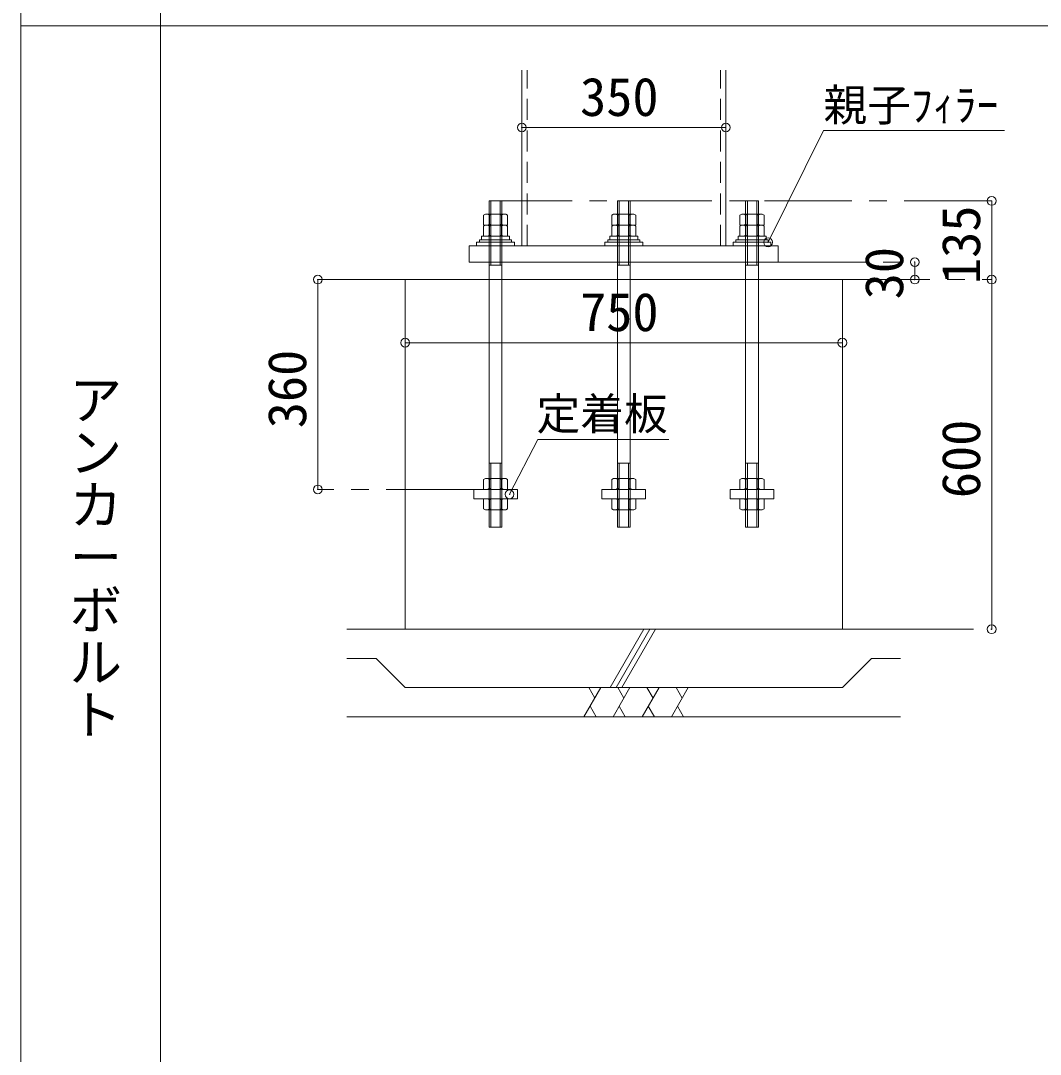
# Model space of a CAD drawing. Units: millimetres, scale not verified. Extents: x -24459 to 24278, y -16646 to 17081.
# Drawn here: x -24278 to -22528, y -6931 to -5157 of the extents above; entities that cross this region are included whole.
import ezdxf
from ezdxf.enums import TextEntityAlignment as Align

# ---------------------------------------------------------------- set-up
doc = ezdxf.new("R2010")
doc.units = ezdxf.units.MM
doc.header["$LTSCALE"] = 30
doc.header["$PDMODE"] = 32
doc.header["$PDSIZE"] = 15
doc.linetypes.add('CHAIN1', pattern=[8, 5, -1, 1, -1])
doc.linetypes.add('DASHED1', pattern=[1.8, 1.2, -0.6])
for name, color, linetype, lineweight in [('0-0_0-0', 7, 'Continuous', 18), ('0-1_補助線', 7, 'Continuous', 18), ('0-3_通り芯', 7, 'Continuous', 18), ('0-4_ＲＣ部材', 7, 'Continuous', 18), ('0-5_Ｓ部材', 7, 'Continuous', 18), ('F-0_F-0', 7, 'Continuous', 18)]:
    doc.layers.add(name, color=color, linetype=linetype, lineweight=lineweight)
doc.layers.add('7-0_7-0', color=7, linetype='Continuous')
doc.styles.add('@ＭＳ ゴシック', font='')
doc.styles.add('ＭＳ ゴシック', font='')
doc.styles.get('@ＭＳ ゴシック').set_extended_font_data('@MS Gothic')
doc.styles.get('ＭＳ ゴシック').set_extended_font_data('MS Gothic')

msp = doc.modelspace()

# ---------------------------------------------------------------- linework, layer by layer
at = {"layer": '0-0_0-0'}
for p, q in [((-23417.8, -5340.5), (-23067.8, -5340.5)), ((-22611.6, -5601.53), (-22611.6, -5466.53)), ((-22743.58, -5601.53), (-22743.58, -5571.53)), ((-23767.8, -5961.53), (-23767.8, -5601.53)), ((-22611.6, -6201.53), (-22611.6, -5601.53)), ((-23617.8, -5709.74), (-22867.8, -5709.74))]:
    msp.add_line(p, q, dxfattribs=at)
at = {"layer": '0-0_0-0', "color": 4}
for p, q in [((-22995.3, -5537.53), (-22900.22, -5345.89)), ((-22900.22, -5345.89), (-22589.73, -5345.89))]:
    msp.add_line(p, q, dxfattribs=at)
at = {"layer": '0-0_0-0', "linetype": 'CHAIN1'}
for p, q in [((-22611.6, -5466.53), (-23451.8, -5466.53)), ((-22977.8, -5571.53), (-22743.58, -5571.53)), ((-23617.8, -5601.53), (-23767.8, -5601.53)), ((-22867.8, -5601.53), (-22611.6, -5601.53)), ((-23500.3, -5961.53), (-23767.8, -5961.53)), ((-22792.8, -6201.53), (-22611.6, -6201.53))]:
    msp.add_line(p, q, dxfattribs=at)
at = {"layer": '0-0_0-0', "color": 4}
msp.add_lwpolyline([(-23438.75, -5969.95), (-23390.42, -5875.87), (-23165.53, -5875.87)], dxfattribs=at)
at = {"layer": '0-0_0-0'}
for p in [(-23417.8, -5340.5), (-23067.8, -5340.5), (-22611.6, -5466.53), (-22995.3, -5537.53), (-22743.58, -5571.53), (-23767.8, -5601.53), (-22743.58, -5601.53), (-22611.6, -5601.53), (-23617.8, -5709.74), (-22867.8, -5709.74), (-23767.8, -5961.53), (-23438.75, -5969.95), (-22611.6, -6201.53)]:
    msp.add_point(p, dxfattribs=at)
at = {"layer": '0-1_補助線'}
for p, q in [((-23473.8, -5466.53), (-23451.8, -5466.53)), ((-23473.8, -6026.53), (-23473.8, -5466.53)), ((-23470.8, -5576.53), (-23470.8, -5466.53)), ((-23454.8, -5576.53), (-23454.8, -5466.53)), ((-23451.8, -6026.53), (-23451.8, -5466.53)), ((-23253.8, -6026.53), (-23253.8, -5466.53)), ((-23253.8, -5466.53), (-23231.8, -5466.53)), ((-23250.8, -5576.53), (-23250.8, -5466.53)), ((-23234.8, -5576.53), (-23234.8, -5466.53)), ((-23231.8, -6026.53), (-23231.8, -5466.53)), ((-23033.8, -5466.53), (-23011.8, -5466.53)), ((-23030.8, -5576.53), (-23030.8, -5466.53)), ((-23014.8, -5576.53), (-23014.8, -5466.53)), ((-23011.8, -6026.53), (-23011.8, -5466.53)), ((-23480.25, -5489.03), (-23483.58, -5490.95)), ((-23480.25, -5489.03), (-23445.35, -5489.03)), ((-23476.53, -5489.03), (-23473.19, -5490.95)), ((-23469.86, -5489.03), (-23473.19, -5490.95)), ((-23473.19, -5490.95), (-23473.19, -5506.1)), ((-23455.74, -5489.03), (-23452.41, -5490.95)), ((-23449.07, -5489.03), (-23452.41, -5490.95)), ((-23452.41, -5490.95), (-23452.41, -5506.1)), ((-23445.35, -5489.03), (-23442.02, -5490.95)), ((-23442.02, -5490.95), (-23442.02, -5508.03)), ((-23260.25, -5489.03), (-23263.58, -5490.95)), ((-23260.25, -5489.03), (-23225.35, -5489.03)), ((-23256.53, -5489.03), (-23253.19, -5490.95)), ((-23249.86, -5489.03), (-23253.19, -5490.95)), ((-23253.19, -5490.95), (-23253.19, -5506.1)), ((-23235.74, -5489.03), (-23232.41, -5490.95)), ((-23229.07, -5489.03), (-23232.41, -5490.95)), ((-23232.41, -5490.95), (-23232.41, -5506.1)), ((-23225.35, -5489.03), (-23222.02, -5490.95)), ((-23222.02, -5490.95), (-23222.02, -5508.03)), ((-23040.25, -5489.03), (-23043.58, -5490.95)), ((-23040.25, -5489.03), (-23005.35, -5489.03)), ((-23036.53, -5489.03), (-23033.19, -5490.95)), ((-23029.86, -5489.03), (-23033.19, -5490.95)), ((-23033.19, -5490.95), (-23033.19, -5506.1)), ((-23015.74, -5489.03), (-23012.41, -5490.95)), ((-23009.07, -5489.03), (-23012.41, -5490.95)), ((-23012.41, -5490.95), (-23012.41, -5506.1)), ((-23005.35, -5489.03), (-23002.02, -5490.95)), ((-23002.02, -5490.95), (-23002.02, -5508.03)), ((-23480.25, -5508.03), (-23483.58, -5509.95)), ((-23483.58, -5509.95), (-23483.58, -5527.03)), ((-23480.25, -5508.03), (-23445.35, -5508.03)), ((-23476.53, -5508.03), (-23473.19, -5506.1)), ((-23476.53, -5508.03), (-23473.19, -5509.95)), ((-23469.86, -5508.03), (-23473.19, -5506.1)), ((-23469.86, -5508.03), (-23473.19, -5509.95)), ((-23473.19, -5509.95), (-23473.19, -5525.1)), ((-23455.74, -5508.03), (-23452.41, -5506.1)), ((-23455.74, -5508.03), (-23452.41, -5509.95)), ((-23449.07, -5508.03), (-23452.41, -5506.1)), ((-23449.07, -5508.03), (-23452.41, -5509.95)), ((-23452.41, -5509.95), (-23452.41, -5525.1)), ((-23445.35, -5508.03), (-23442.02, -5509.95)), ((-23442.02, -5509.95), (-23442.02, -5527.03)), ((-23260.25, -5508.03), (-23263.58, -5509.95)), ((-23263.58, -5509.95), (-23263.58, -5527.03)), ((-23260.25, -5508.03), (-23225.35, -5508.03)), ((-23256.53, -5508.03), (-23253.19, -5506.1)), ((-23256.53, -5508.03), (-23253.19, -5509.95)), ((-23249.86, -5508.03), (-23253.19, -5506.1)), ((-23249.86, -5508.03), (-23253.19, -5509.95)), ((-23253.19, -5509.95), (-23253.19, -5525.1)), ((-23235.74, -5508.03), (-23232.41, -5506.1)), ((-23235.74, -5508.03), (-23232.41, -5509.95)), ((-23229.07, -5508.03), (-23232.41, -5506.1)), ((-23229.07, -5508.03), (-23232.41, -5509.95)), ((-23232.41, -5509.95), (-23232.41, -5525.1)), ((-23225.35, -5508.03), (-23222.02, -5509.95)), ((-23222.02, -5509.95), (-23222.02, -5527.03)), ((-23040.25, -5508.03), (-23043.58, -5509.95)), ((-23043.58, -5509.95), (-23043.58, -5527.03)), ((-23040.25, -5508.03), (-23005.35, -5508.03)), ((-23036.53, -5508.03), (-23033.19, -5506.1)), ((-23036.53, -5508.03), (-23033.19, -5509.95)), ((-23029.86, -5508.03), (-23033.19, -5506.1)), ((-23029.86, -5508.03), (-23033.19, -5509.95)), ((-23033.19, -5509.95), (-23033.19, -5525.1)), ((-23015.74, -5508.03), (-23012.41, -5506.1)), ((-23015.74, -5508.03), (-23012.41, -5509.95)), ((-23009.07, -5508.03), (-23012.41, -5506.1)), ((-23009.07, -5508.03), (-23012.41, -5509.95)), ((-23012.41, -5509.95), (-23012.41, -5525.1)), ((-23005.35, -5508.03), (-23002.02, -5509.95)), ((-23002.02, -5509.95), (-23002.02, -5527.03)), ((-23490.3, -5537.53), (-23490.3, -5533.03)), ((-23438.8, -5527.03), (-23486.8, -5527.03)), ((-23486.8, -5533.03), (-23486.8, -5527.03)), ((-23480.25, -5527.03), (-23445.35, -5527.03)), ((-23476.53, -5527.03), (-23473.19, -5525.1)), ((-23469.86, -5527.03), (-23473.19, -5525.1)), ((-23455.74, -5527.03), (-23452.41, -5525.1)), ((-23449.07, -5527.03), (-23452.41, -5525.1)), ((-23438.8, -5533.03), (-23438.8, -5527.03)), ((-23270.3, -5537.53), (-23270.3, -5533.03)), ((-23218.8, -5527.03), (-23266.8, -5527.03)), ((-23266.8, -5533.03), (-23266.8, -5527.03)), ((-23260.25, -5527.03), (-23225.35, -5527.03)), ((-23256.53, -5527.03), (-23253.19, -5525.1)), ((-23249.86, -5527.03), (-23253.19, -5525.1)), ((-23235.74, -5527.03), (-23232.41, -5525.1)), ((-23229.07, -5527.03), (-23232.41, -5525.1)), ((-23218.8, -5533.03), (-23218.8, -5527.03)), ((-23050.3, -5537.53), (-23050.3, -5533.03)), ((-22998.8, -5527.03), (-23046.8, -5527.03)), ((-23046.8, -5533.03), (-23046.8, -5527.03)), ((-23040.25, -5527.03), (-23005.35, -5527.03)), ((-23036.53, -5527.03), (-23033.19, -5525.1)), ((-23029.86, -5527.03), (-23033.19, -5525.1)), ((-23015.74, -5527.03), (-23012.41, -5525.1)), ((-23009.07, -5527.03), (-23012.41, -5525.1)), ((-22998.8, -5533.03), (-22998.8, -5527.03)), ((-23507.8, -5543.53), (-23507.8, -5571.53)), ((-22977.8, -5543.53), (-23507.8, -5543.53)), ((-23430.3, -5537.53), (-23430.3, -5543.53)), ((-23210.3, -5537.53), (-23210.3, -5543.53)), ((-22990.3, -5537.53), (-22990.3, -5543.53)), ((-22977.8, -5571.53), (-22977.8, -5543.53)), ((-23507.8, -5571.53), (-22977.8, -5571.53)), ((-23473.8, -5576.53), (-23451.8, -5576.53)), ((-23253.8, -5576.53), (-23231.8, -5576.53)), ((-23033.8, -5576.53), (-23011.8, -5576.53)), ((-23451.8, -5916.53), (-23473.8, -5916.53)), ((-23470.8, -6026.53), (-23470.8, -5916.53)), ((-23454.8, -6026.53), (-23454.8, -5916.53)), ((-23231.8, -5916.53), (-23253.8, -5916.53)), ((-23250.8, -6026.53), (-23250.8, -5916.53)), ((-23234.8, -6026.53), (-23234.8, -5916.53)), ((-23011.8, -5916.53), (-23033.8, -5916.53)), ((-23030.8, -6026.53), (-23030.8, -5916.53)), ((-23014.8, -6026.53), (-23014.8, -5916.53)), ((-23480.25, -5942.53), (-23483.58, -5944.45)), ((-23483.58, -5944.45), (-23483.58, -5961.53)), ((-23480.25, -5942.53), (-23445.35, -5942.53)), ((-23476.53, -5942.53), (-23473.19, -5944.45)), ((-23476.53, -5961.53), (-23473.19, -5959.6)), ((-23469.86, -5942.53), (-23473.19, -5944.45)), ((-23473.19, -5944.45), (-23473.19, -5959.6)), ((-23469.86, -5961.53), (-23473.19, -5959.6)), ((-23455.74, -5942.53), (-23452.41, -5944.45)), ((-23455.74, -5961.53), (-23452.41, -5959.6)), ((-23449.07, -5942.53), (-23452.41, -5944.45)), ((-23452.41, -5944.45), (-23452.41, -5959.6)), ((-23449.07, -5961.53), (-23452.41, -5959.6)), ((-23445.35, -5942.53), (-23442.02, -5944.45)), ((-23442.02, -5944.45), (-23442.02, -5961.53)), ((-23260.25, -5942.53), (-23263.58, -5944.45)), ((-23263.58, -5944.45), (-23263.58, -5961.53)), ((-23260.25, -5942.53), (-23225.35, -5942.53)), ((-23256.53, -5942.53), (-23253.19, -5944.45)), ((-23256.53, -5961.53), (-23253.19, -5959.6)), ((-23249.86, -5942.53), (-23253.19, -5944.45)), ((-23253.19, -5944.45), (-23253.19, -5959.6)), ((-23249.86, -5961.53), (-23253.19, -5959.6)), ((-23235.74, -5942.53), (-23232.41, -5944.45)), ((-23235.74, -5961.53), (-23232.41, -5959.6)), ((-23229.07, -5942.53), (-23232.41, -5944.45)), ((-23232.41, -5944.45), (-23232.41, -5959.6)), ((-23229.07, -5961.53), (-23232.41, -5959.6)), ((-23225.35, -5942.53), (-23222.02, -5944.45)), ((-23222.02, -5944.45), (-23222.02, -5961.53)), ((-23040.25, -5942.53), (-23043.58, -5944.45)), ((-23043.58, -5944.45), (-23043.58, -5961.53)), ((-23040.25, -5942.53), (-23005.35, -5942.53)), ((-23036.53, -5942.53), (-23033.19, -5944.45)), ((-23036.53, -5961.53), (-23033.19, -5959.6)), ((-23029.86, -5942.53), (-23033.19, -5944.45)), ((-23033.19, -5944.45), (-23033.19, -5959.6)), ((-23029.86, -5961.53), (-23033.19, -5959.6)), ((-23015.74, -5942.53), (-23012.41, -5944.45)), ((-23015.74, -5961.53), (-23012.41, -5959.6)), ((-23009.07, -5942.53), (-23012.41, -5944.45)), ((-23012.41, -5944.45), (-23012.41, -5959.6)), ((-23009.07, -5961.53), (-23012.41, -5959.6)), ((-23005.35, -5942.53), (-23002.02, -5944.45)), ((-23002.02, -5944.45), (-23002.02, -5961.53)), ((-23500.3, -5977.53), (-23425.3, -5977.53)), ((-23483.58, -5977.53), (-23483.58, -5994.6)), ((-23480.25, -5961.53), (-23445.35, -5961.53)), ((-23480.25, -5977.53), (-23445.35, -5977.53)), ((-23476.53, -5977.53), (-23473.19, -5979.45)), ((-23469.86, -5977.53), (-23473.19, -5979.45)), ((-23455.74, -5977.53), (-23452.41, -5979.45)), ((-23449.07, -5977.53), (-23452.41, -5979.45)), ((-23442.02, -5977.53), (-23442.02, -5994.6)), ((-23425.3, -5977.53), (-23425.3, -5961.53)), ((-23280.3, -5977.53), (-23205.3, -5977.53)), ((-23263.58, -5977.53), (-23263.58, -5994.6)), ((-23260.25, -5961.53), (-23225.35, -5961.53)), ((-23260.25, -5977.53), (-23225.35, -5977.53)), ((-23256.53, -5977.53), (-23253.19, -5979.45)), ((-23249.86, -5977.53), (-23253.19, -5979.45)), ((-23235.74, -5977.53), (-23232.41, -5979.45)), ((-23229.07, -5977.53), (-23232.41, -5979.45)), ((-23222.02, -5977.53), (-23222.02, -5994.6)), ((-23205.3, -5977.53), (-23205.3, -5961.53)), ((-23060.3, -5977.53), (-22985.3, -5977.53)), ((-23043.58, -5977.53), (-23043.58, -5994.6)), ((-23040.25, -5961.53), (-23005.35, -5961.53)), ((-23040.25, -5977.53), (-23005.35, -5977.53)), ((-23036.53, -5977.53), (-23033.19, -5979.45)), ((-23029.86, -5977.53), (-23033.19, -5979.45)), ((-23015.74, -5977.53), (-23012.41, -5979.45)), ((-23009.07, -5977.53), (-23012.41, -5979.45)), ((-23002.02, -5977.53), (-23002.02, -5994.6)), ((-22985.3, -5977.53), (-22985.3, -5961.53)), ((-23480.25, -5996.53), (-23483.58, -5994.6)), ((-23476.53, -5996.53), (-23473.19, -5994.6)), ((-23473.19, -5979.45), (-23473.19, -5994.6)), ((-23469.86, -5996.53), (-23473.19, -5994.6)), ((-23455.74, -5996.53), (-23452.41, -5994.6)), ((-23452.41, -5979.45), (-23452.41, -5994.6)), ((-23449.07, -5996.53), (-23452.41, -5994.6)), ((-23445.35, -5996.53), (-23442.02, -5994.6)), ((-23260.25, -5996.53), (-23263.58, -5994.6)), ((-23256.53, -5996.53), (-23253.19, -5994.6)), ((-23253.19, -5979.45), (-23253.19, -5994.6)), ((-23249.86, -5996.53), (-23253.19, -5994.6)), ((-23235.74, -5996.53), (-23232.41, -5994.6)), ((-23232.41, -5979.45), (-23232.41, -5994.6)), ((-23229.07, -5996.53), (-23232.41, -5994.6)), ((-23225.35, -5996.53), (-23222.02, -5994.6)), ((-23040.25, -5996.53), (-23043.58, -5994.6)), ((-23036.53, -5996.53), (-23033.19, -5994.6)), ((-23033.19, -5979.45), (-23033.19, -5994.6)), ((-23029.86, -5996.53), (-23033.19, -5994.6)), ((-23015.74, -5996.53), (-23012.41, -5994.6)), ((-23012.41, -5979.45), (-23012.41, -5994.6)), ((-23009.07, -5996.53), (-23012.41, -5994.6)), ((-23005.35, -5996.53), (-23002.02, -5994.6)), ((-23480.25, -5996.53), (-23445.35, -5996.53)), ((-23260.25, -5996.53), (-23225.35, -5996.53)), ((-23040.25, -5996.53), (-23005.35, -5996.53)), ((-23451.8, -6026.53), (-23473.8, -6026.53)), ((-23231.8, -6026.53), (-23253.8, -6026.53))]:
    msp.add_line(p, q, dxfattribs=at)
for points in [[(-23011.8, -6026.53), (-23033.8, -6026.53), (-23033.8, -5466.53)], [(-23483.58, -5490.95), (-23483.58, -5508.03), (-23442.02, -5508.03)], [(-23263.58, -5490.95), (-23263.58, -5508.03), (-23222.02, -5508.03)], [(-23043.58, -5490.95), (-23043.58, -5508.03), (-23002.02, -5508.03)], [(-23435.3, -5537.53), (-23435.3, -5533.03), (-23490.3, -5533.03)], [(-23215.3, -5537.53), (-23215.3, -5533.03), (-23270.3, -5533.03)], [(-22995.3, -5537.53), (-22995.3, -5533.03), (-23050.3, -5533.03)], [(-23430.3, -5537.53), (-23495.3, -5537.53), (-23495.3, -5543.53)], [(-23210.3, -5537.53), (-23275.3, -5537.53), (-23275.3, -5543.53)], [(-22990.3, -5537.53), (-23055.3, -5537.53), (-23055.3, -5543.53)], [(-23500.3, -5977.53), (-23500.3, -5961.53), (-23425.3, -5961.53)], [(-23280.3, -5977.53), (-23280.3, -5961.53), (-23205.3, -5961.53)], [(-23060.3, -5977.53), (-23060.3, -5961.53), (-22985.3, -5961.53)]]:
    msp.add_lwpolyline(points, dxfattribs=at)
at = {"layer": '0-3_通り芯'}
for p, q in [((-23417.8, -5543.53), (-23417.8, -5242.07)), ((-23067.8, -5543.53), (-23067.8, -5242.07))]:
    msp.add_line(p, q, dxfattribs=at)
at = {"layer": '0-3_通り芯', "linetype": 'DASHED1'}
for p, q in [((-23408.8, -5543.53), (-23408.8, -5242.07)), ((-23076.8, -5543.53), (-23076.8, -5242.07))]:
    msp.add_line(p, q, dxfattribs=at)
at = {"layer": '0-4_ＲＣ部材'}
for p, q in [((-23617.8, -5601.53), (-22867.8, -5601.53)), ((-23617.8, -6201.53), (-23617.8, -5601.53)), ((-22867.8, -6201.53), (-22867.8, -5601.53)), ((-23717.8, -6201.53), (-22767.8, -6201.53))]:
    msp.add_line(p, q, dxfattribs=at)
at = {"layer": '0-5_Ｓ部材'}
for p, q in [((-23265.94, -6301.53), (-23208.21, -6201.53)), ((-23255.94, -6301.53), (-23198.21, -6201.53)), ((-23245.94, -6301.53), (-23188.21, -6201.53)), ((-23717.8, -6251.53), (-23667.8, -6251.53)), ((-23617.8, -6301.53), (-23667.8, -6251.53)), ((-23617.8, -6301.53), (-22867.8, -6301.53)), ((-23311.11, -6351.53), (-23282.24, -6301.53)), ((-23292.63, -6319.53), (-23303.02, -6301.53)), ((-23261.11, -6351.53), (-23232.24, -6301.53)), ((-23242.63, -6319.53), (-23253.02, -6301.53)), ((-23211.11, -6351.53), (-23182.24, -6301.53)), ((-23192.63, -6319.53), (-23203.02, -6301.53)), ((-23161.11, -6351.53), (-23132.24, -6301.53)), ((-23142.63, -6319.53), (-23153.02, -6301.53)), ((-23300.72, -6333.53), (-23290.32, -6351.53)), ((-23250.72, -6333.53), (-23240.32, -6351.53)), ((-23200.72, -6333.53), (-23190.32, -6351.53)), ((-23150.72, -6333.53), (-23140.32, -6351.53)), ((-23717.8, -6351.53), (-22767.8, -6351.53))]:
    msp.add_line(p, q, dxfattribs=at)
msp.add_lwpolyline([(-22867.8, -6301.53), (-22817.8, -6251.53), (-22767.8, -6251.53)], dxfattribs=at)
at = {"layer": 'F-0_F-0'}
for p, q in [((-24277.5, -8728.25), (-24277.5, -3553.25)), ((-24037.5, -8728.25), (-24037.5, -3553.25)), ((-24277.5, -5165.75), (-16090.5, -5165.75))]:
    msp.add_line(p, q, dxfattribs=at)

# ---------------------------------------------------------------- texts
at = {"layer": '0-0_0-0', "style": 'ＭＳ ゴシック'}
for s, height, p in [('350', 65.98, (-23317.8, -5340.5)), ('親子ﾌｨﾗｰ', 54.99, (-22900.22, -5345.89)), ('750', 65.98, (-23317.8, -5709.74)), ('定着板', 54.99, (-23392.43, -5875.87))]:
    msp.add_text(s, height=height, dxfattribs=at).set_placement(p, align=Align.BOTTOM_LEFT)
for s, p in [('135', (-22611.6, -5609.03)), ('30', (-22743.58, -5635.28)), ('360', (-23767.8, -5856.53)), ('600', (-22611.6, -5976.53))]:
    msp.add_text(s, height=65.98, rotation=90, dxfattribs=at).set_placement(p, align=Align.BOTTOM_LEFT)
at = {"layer": '7-0_7-0', "style": '@ＭＳ ゴシック'}
msp.add_text('アンカーボルト', height=65.98, rotation=270, dxfattribs=at).set_placement((-24202.5, -5762), align=Align.BOTTOM_LEFT)

doc.saveas('drawing.dxf')
